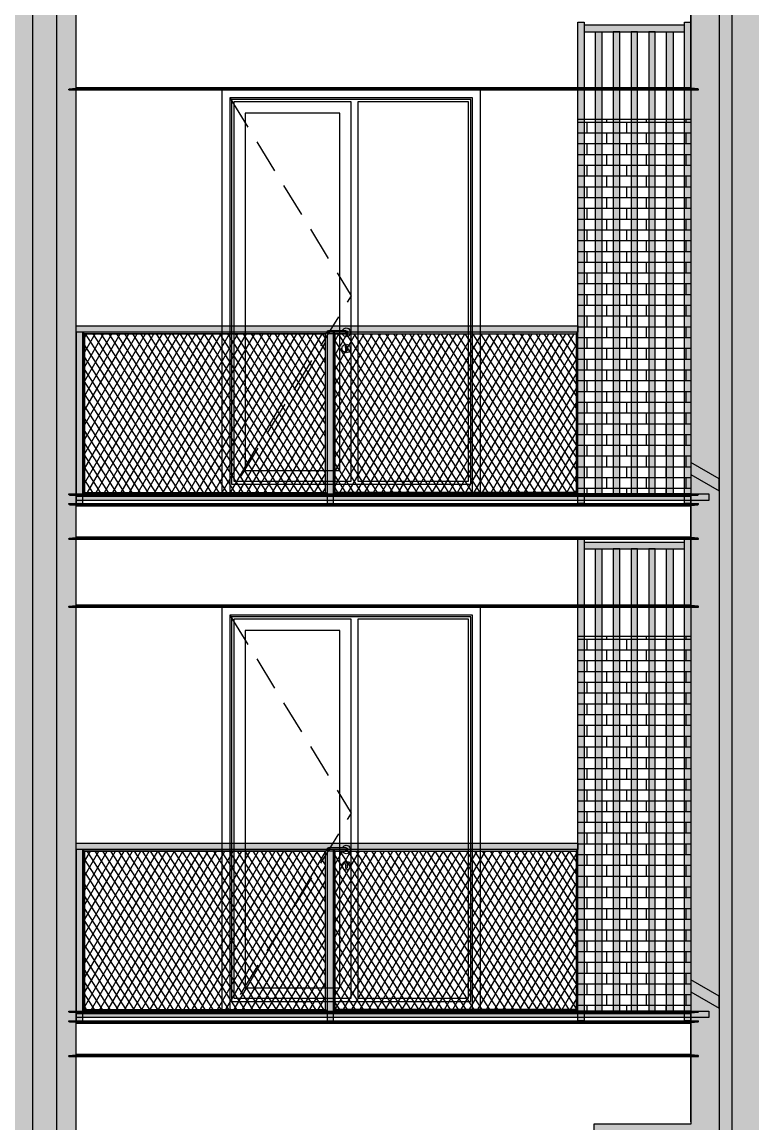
# Model space of a CAD drawing. Header units: millimetres. Extents: x 476244520 to 476657119, y 4620824743 to 4621446928.
# Drawn here: x 476553393 to 476557907, y 4621075260 to 4621082065 of the extents above; entities that cross this region are included whole.
import ezdxf

# ---------------------------------------------------------------- set-up
doc = ezdxf.new("R2010")
doc.units = ezdxf.units.MM
doc.header["$MEASUREMENT"] = 0
doc.linetypes.add('Hidden Line', pattern=[317.5, 211.666667, -105.833333])
for name, color, linetype, lineweight in [('0_Pen_No__250_Pen_No__255', 255, 'Continuous', 0), ('0_Pen_No__250_Pen_No__7', 7, 'Continuous', 0), ('2D Drafting - General_Pen_No__30_Pen_No__9_Pen_No__9_Pen_No__253', 252, 'Continuous', 0), ('2D Drafting - General_Pen_No__30_Pen_No__9_Pen_No__9_Pen_No__7', 7, 'Continuous', 0), ('2D Drafting - General_Pen_No__7_Pen_No__7', 7, 'Continuous', 0), ('New_2D Drafting - General_Pen_No__30_Pen_No__9_Pen_No__9_Pen_No__255', 255, 'Continuous', 0), ('New_2D Drafting - General_Pen_No__30_Pen_No__9_Pen_No__9_Pen_No__7', 7, 'Continuous', 0), ('New_2D Drafting - General_Pen_No__4', 7, 'Continuous', 0), ('New_2D Drafting - General_Pen_No__7', 7, 'Continuous', 0), ('New_Structural - Bearing_Pen_No__250', 7, 'Continuous', 0), ('Structural - Bearing_Pen_No__250', 7, 'Continuous', 0), ('zoma_Pen_No__142', 142, 'Continuous', 0)]:
    doc.layers.add(name, color=color, linetype=linetype, lineweight=lineweight)
doc.layers.add('zoma', color=7, linetype='Continuous')
doc.styles.add('GENERATED_STYLE_2', font='arial.ttf')
doc.dimstyles.new('GENERATED_STYLE__1', dxfattribs={"dimtxt": 200, "dimasz": 64.421331, "dimexe": 0.18, "dimexo": 3, "dimgap": 0.09, "dimtad": 1, "dimtih": 1, "dimtoh": 1, "dimlfac": 0.001, "dimzin": 0, "dimdsep": 46, "dimtxsty": 'GENERATED_STYLE_2', "dimblk": 'ARROWHEAD_2', "dimblk1": 'ARROWHEAD_2', "dimblk2": 'ARROWHEAD_2', "dimcen": 0.09, "dimclrd": 142, "dimclre": 142, "dimclrt": 142, "dimadec": 0, "dimazin": 0, "dimtfac": 1, "dimtdec": 4, "dimtmove": 0, "dimatfit": 3, "dimfxl": 1, "dimtolj": 1, "dimtzin": 0, "dimarcsym": 0})
pattern_1 = [(0, (476844527.15, 4621385791.044), (0, 66.64), []), (90, (476844527.15, 4621385791.04), (-244.8, 0), [66.64, -66.64]), (90, (476844649.55, 4621385857.68), (-244.8, 0), [66.64, -66.64])]
pattern_2 = [(60, (476844527.15, 4621385791.044), (-38.971143, 22.5), []), (122.833095, (476844527.15, 4621385791.044), (36.8060797, 18.75), [])]

# ---------------------------------------------------------------- blocks, each defined once
blk = doc.blocks.new('*D172', base_point=(476844527.1, 4621385791))
at = {"layer": 'zoma_Pen_No__142', "color": 142, "linetype": 'Continuous', "lineweight": 0, "transparency": 16777216}
for p, q in [((476539727.3, 4621067767.3), (476539678.3, 4621067682.6)), ((476539702.8, 4621067661.4), (476539702.8, 4621067788.5)), ((476581478.3, 4621067682.6), (476581527.3, 4621067767.3)), ((476581502.8, 4621067661.4), (476581502.8, 4621067788.5)), ((476539661.3, 4621067725), (476539702.8, 4621067725)), ((476539702.8, 4621067725), (476581502.8, 4621067725)), ((476581502.8, 4621067725), (476581544.2, 4621067725))]:
    blk.add_line(p, q, dxfattribs=at)
at = {"layer": 'zoma_Pen_No__142', "color": 142, "lineweight": 0, "transparency": 16777216, "insert": (476560260.9, 4621067765), "char_height": 200, "attachment_point": 7, "style": 'GENERATED_STYLE_2'}
blk.add_mtext('\\A1;{\\pql;\\fArial CYR|b0|i0|c204|p34;41.80}', dxfattribs=at)
blk = doc.blocks.new('ARROWHEAD_2')
at = {"color": 0, "linetype": 'Continuous', "lineweight": 0}
for p, q in [((0, 0), (-1, 0)), ((-0.38, -0.66), (0.38, 0.66))]:
    blk.add_line(p, q, dxfattribs=at)

msp = doc.modelspace()

# ---------------------------------------------------------------- hatches: boundary and pattern name
at = {"layer": '0_Pen_No__250_Pen_No__255', "linetype": 'Continuous', "lineweight": 0, "true_color": 0x3f3f3f}
for points in [[(476557784.01, 4621070445.479), (476557784.01, 4621082420.346), (476557704.011, 4621082420.346), (476557704.011, 4621070445.479)], [(476557704.011, 4621079238.504), (476557529.011, 4621079339.645), (476557529.011, 4621079266.141), (476557704.011, 4621079165.001)], [(476557704.011, 4621076038.504), (476557529.011, 4621076139.645), (476557529.011, 4621076066.141), (476557704.011, 4621075965.001)]]:
    msp.add_hatch(color=250, dxfattribs=at).paths.add_polyline_path(points)
at = {"layer": '2D Drafting - General_Pen_No__30_Pen_No__9_Pen_No__9_Pen_No__253', "linetype": 'Continuous', "lineweight": 0}
h = msp.add_hatch(dxfattribs=at)
h.set_pattern_fill('BRICK___RUNNING_BOND', color=252, style=0, pattern_type=2)
h.set_pattern_definition([(0, (476584677.18, 4621075479.1), (0, 66.64), []), (90, (476584677.18, 4621075479.1), (-244.8, 0), [66.64, -66.64]), (90, (476584799.58, 4621075545.74), (-244.8, 0), [66.64, -66.64])])
h.paths.add_polyline_path([(476539459.138, 4621072645.531), (476540629.005, 4621072645.531), (476540629.014, 4621075245.539), (476540629.014, 4621076667.176), (476540629.014, 4621084845.531), (476540629.014, 4621085057.885), (476540629.014, 4621085545.532), (476546429.014, 4621085545.532), (476546429.014, 4621072645.531), (476553686.976, 4621072645.531), (476553729.155, 4621072645.531), (476553729.155, 4621075945.533), (476553729.155, 4621078445.544), (476553729.155, 4621079070.057), (476553729.155, 4621085545.544), (476557529.011, 4621085545.544), (476557529.011, 4621075245.549), (476556929.206, 4621075245.549), (476556929.206, 4621070445.499), (476563929.127, 4621070445.499), (476563929.127, 4621075251.999), (476563329.323, 4621075251.999), (476563329.323, 4621085545.544), (476567129.179, 4621085545.544), (476567129.179, 4621072645.445), (476569940.806, 4621072645.445), (476569940.806, 4621072645.531), (476570829.494, 4621072645.531), (476572429.494, 4621072645.531), (476574429.014, 4621072645.531), (476574429.014, 4621085545.532), (476580229.014, 4621085545.532), (476580229.014, 4621072645.531), (476581399.049, 4621072645.531), (476581399.049, 4621085945.125), (476580317.511, 4621085945.125), (476574428.978, 4621085945.125), (476553729.155, 4621085945.125), (476546829.014, 4621085945.125), (476539459.138, 4621085945.125)])
h.paths.add_polyline_path([(476546829.014, 4621082345.544), (476546829.014, 4621084845.531), (476553329.014, 4621084845.531), (476553329.014, 4621082345.544)], flags=0)
h.paths.add_polyline_path([(476546829.014, 4621075945.533), (476546829.014, 4621078445.544), (476553329.014, 4621078445.544), (476553329.014, 4621075945.533)], flags=0)
h.paths.add_polyline_path([(476546829.014, 4621079145.544), (476546829.014, 4621081645.544), (476553329.014, 4621081645.544), (476553329.014, 4621079145.544)], flags=0)
h.paths.add_polyline_path([(476549474.939, 4621072745.581), (476549479.055, 4621072745.581), (476549479.055, 4621075245.581), (476547879.055, 4621075245.582), (476547879.055, 4621072745.581)], flags=0)
h.paths.add_polyline_path([(476559629.231, 4621083245.531), (476559629.231, 4621084845.531), (476558029.231, 4621084845.531), (476558029.231, 4621083245.531)], flags=0)
h.paths.add_polyline_path([(476559629.231, 4621073645.531), (476559629.231, 4621075245.531), (476558029.231, 4621075245.531), (476558029.231, 4621073645.531)], flags=0)
h.paths.add_polyline_path([(476558029.236, 4621076845.531), (476559629.236, 4621076845.531), (476559629.236, 4621078445.531), (476558029.236, 4621078445.531)], flags=0)
h.paths.add_polyline_path([(476559629.236, 4621080045.531), (476559629.236, 4621081645.531), (476558029.236, 4621081645.531), (476558029.236, 4621080045.531)], flags=0)
h.paths.add_polyline_path([(476559629.014, 4621071445.531), (476559629.014, 4621072045.531), (476558029.442, 4621072045.531), (476558029.442, 4621071445.531)], flags=0)
h.paths.add_polyline_path([(476561228.792, 4621078445.531), (476561228.792, 4621076845.531), (476562828.792, 4621076845.531), (476562828.792, 4621078445.531)], flags=0)
h.paths.add_polyline_path([(476561228.792, 4621080045.531), (476562828.792, 4621080045.531), (476562828.792, 4621081645.531), (476561228.792, 4621081645.531)], flags=0)
h.paths.add_polyline_path([(476561228.797, 4621084845.531), (476561228.797, 4621083245.531), (476562828.797, 4621083245.531), (476562828.797, 4621084845.531)], flags=0)
h.paths.add_polyline_path([(476562828.369, 4621071445.531), (476562828.369, 4621072045.531), (476561228.797, 4621072045.531), (476561228.797, 4621071445.531)], flags=0)
h.paths.add_polyline_path([(476561228.797, 4621073645.531), (476562828.797, 4621073645.531), (476562828.797, 4621075245.531), (476561228.797, 4621075245.531)], flags=0)
h.paths.add_polyline_path([(476568178.997, 4621081645.582), (476568178.997, 4621079145.581), (476569778.997, 4621079145.581), (476569778.997, 4621081645.581)], flags=0)
h.paths.add_polyline_path([(476569778.997, 4621075945.581), (476569778.997, 4621078445.581), (476568178.997, 4621078445.582), (476568178.997, 4621075945.581)], flags=0)
h.paths.add_polyline_path([(476568178.997, 4621082345.581), (476569778.997, 4621082345.581), (476569778.997, 4621084845.581), (476568178.997, 4621084845.582)], flags=0)
h.paths.add_polyline_path([(476571779.011, 4621084845.581), (476571779.011, 4621082345.581), (476573379.011, 4621082345.581), (476573379.011, 4621084845.582)], flags=0)
h.paths.add_polyline_path([(476571779.011, 4621081645.581), (476571779.011, 4621079145.581), (476573379.011, 4621079145.581), (476573379.011, 4621081645.582)], flags=0)
h.paths.add_polyline_path([(476571779.011, 4621075245.581), (476571779.011, 4621072745.581), (476571783.128, 4621072745.581), (476573379.011, 4621072745.581), (476573379.011, 4621075245.582)], flags=0)
h.paths.add_polyline_path([(476571779.011, 4621075945.581), (476573379.011, 4621075945.581), (476573379.011, 4621078445.582), (476571779.011, 4621078445.581)], flags=0)
at = {"layer": 'New_2D Drafting - General_Pen_No__30_Pen_No__9_Pen_No__9_Pen_No__255', "linetype": 'Continuous', "lineweight": 0}
for points in [[(476553607.829, 4621070445.492), (476553607.829, 4621085245.557), (476553457.829, 4621085245.557), (476553457.829, 4621070445.492)], [(476556829.011, 4621082065.446), (476556869.011, 4621082065.446), (476556869.011, 4621079085.507), (476556829.011, 4621079085.507)], [(476557489.011, 4621082065.446), (476557529.011, 4621082065.446), (476557529.011, 4621079085.507), (476557489.011, 4621079085.507)], [(476556869.011, 4621082045.534), (476556869.011, 4621082005.446), (476557489.011, 4621082005.446), (476557489.011, 4621082045.534)], [(476556939.011, 4621082005.446), (476556979.011, 4621082005.446), (476556979.011, 4621079145.533), (476556939.011, 4621079145.533)], [(476557089.011, 4621082005.446), (476557049.011, 4621082005.446), (476557049.011, 4621079145.533), (476557089.011, 4621079145.533)], [(476557199.011, 4621082005.446), (476557159.011, 4621082005.446), (476557159.011, 4621079145.533), (476557199.011, 4621079145.533)], [(476557309.011, 4621082005.446), (476557269.011, 4621082005.446), (476557269.011, 4621079145.533), (476557309.011, 4621079145.533)], [(476557379.011, 4621082005.446), (476557419.011, 4621082005.446), (476557419.011, 4621079145.533), (476557379.011, 4621079145.533)], [(476553729.155, 4621080145.535), (476553729.155, 4621080185.535), (476556829.014, 4621080185.535), (476556829.014, 4621080145.535)], [(476553729.155, 4621079085.541), (476553769.155, 4621079085.541), (476553769.155, 4621080145.535), (476553729.155, 4621080145.535)], [(476553769.155, 4621079145.507), (476553779.155, 4621079155.507), (476553779.155, 4621080135.535), (476553769.155, 4621080145.535)], [(476555269.155, 4621080135.535), (476555279.155, 4621080145.535), (476553769.155, 4621080145.535), (476553779.155, 4621080135.535)], [(476555279.155, 4621079145.507), (476555269.155, 4621079155.507), (476555269.155, 4621080135.535), (476555279.155, 4621080145.535)], [(476555279.155, 4621079085.507), (476555319.155, 4621079085.507), (476555319.155, 4621080145.535), (476555279.155, 4621080145.535)], [(476555319.155, 4621079145.533), (476555329.155, 4621079155.533), (476555329.155, 4621080135.561), (476555319.155, 4621080145.561)], [(476556818.928, 4621080135.535), (476556829.014, 4621080145.535), (476555319.181, 4621080145.535), (476555329.181, 4621080135.535)], [(476556829.014, 4621080145.535), (476556818.928, 4621080135.535), (476556818.928, 4621079155.507), (476556829.014, 4621079145.533)], [(476553729.155, 4621079105.533), (476553729.155, 4621079145.533), (476557638.928, 4621079145.533), (476557638.928, 4621079105.533)], [(476555269.155, 4621079155.533), (476555279.155, 4621079145.533), (476553769.155, 4621079145.533), (476553779.155, 4621079155.533)], [(476556818.928, 4621079155.507), (476556829.014, 4621079145.533), (476555319.181, 4621079145.533), (476555329.182, 4621079155.535)], [(476556829.011, 4621078865.446), (476556869.011, 4621078865.446), (476556869.011, 4621075885.507), (476556829.011, 4621075885.507)], [(476557489.011, 4621078865.446), (476557529.011, 4621078865.446), (476557529.011, 4621075885.507), (476557489.011, 4621075885.507)], [(476556869.011, 4621078845.534), (476556869.011, 4621078805.446), (476557489.011, 4621078805.446), (476557489.011, 4621078845.534)], [(476556939.011, 4621078805.446), (476556979.011, 4621078805.446), (476556979.011, 4621075945.533), (476556939.011, 4621075945.533)], [(476557089.011, 4621078805.446), (476557049.011, 4621078805.446), (476557049.011, 4621075945.533), (476557089.011, 4621075945.533)], [(476557199.011, 4621078805.446), (476557159.011, 4621078805.446), (476557159.011, 4621075945.533), (476557199.011, 4621075945.533)], [(476557309.011, 4621078805.446), (476557269.011, 4621078805.446), (476557269.011, 4621075945.533), (476557309.011, 4621075945.533)], [(476557379.011, 4621078805.446), (476557419.011, 4621078805.446), (476557419.011, 4621075945.533), (476557379.011, 4621075945.533)], [(476553729.155, 4621076945.535), (476553729.155, 4621076985.535), (476556829.014, 4621076985.535), (476556829.014, 4621076945.535)], [(476553729.155, 4621075885.541), (476553769.155, 4621075885.541), (476553769.155, 4621076945.535), (476553729.155, 4621076945.535)], [(476553769.155, 4621075945.507), (476553779.155, 4621075955.507), (476553779.155, 4621076935.535), (476553769.155, 4621076945.535)], [(476555269.155, 4621076935.535), (476555279.155, 4621076945.535), (476553769.155, 4621076945.535), (476553779.155, 4621076935.535)], [(476555279.155, 4621075945.507), (476555269.155, 4621075955.507), (476555269.155, 4621076935.535), (476555279.155, 4621076945.535)], [(476555279.155, 4621075885.507), (476555319.155, 4621075885.507), (476555319.155, 4621076945.535), (476555279.155, 4621076945.535)], [(476555319.155, 4621075945.533), (476555329.155, 4621075955.533), (476555329.155, 4621076935.561), (476555319.155, 4621076945.561)], [(476556818.928, 4621076935.535), (476556829.014, 4621076945.535), (476555319.181, 4621076945.535), (476555329.181, 4621076935.535)], [(476556829.014, 4621076945.535), (476556818.928, 4621076935.535), (476556818.928, 4621075955.507), (476556829.014, 4621075945.533)], [(476553729.155, 4621075905.533), (476553729.155, 4621075945.533), (476557638.928, 4621075945.533), (476557638.928, 4621075905.533)], [(476555269.155, 4621075955.533), (476555279.155, 4621075945.533), (476553769.155, 4621075945.533), (476553779.155, 4621075955.533)], [(476556818.928, 4621075955.507), (476556829.014, 4621075945.533), (476555319.181, 4621075945.533), (476555329.182, 4621075955.535)]]:
    msp.add_hatch(color=255, dxfattribs=at).paths.add_polyline_path(points)
h = msp.add_hatch(dxfattribs=at)
h.set_pattern_fill('BRICK___RUNNING_BOND', color=255, style=0, pattern_type=2)
h.set_pattern_definition(pattern_1)
h.paths.add_polyline_path([(476557529.011, 4621079145.533), (476556829.014, 4621079145.533), (476556829.014, 4621081465.08), (476557529.011, 4621081465.08)])
h = msp.add_hatch(dxfattribs=at)
h.set_pattern_fill('BRICK___RUNNING_BOND', color=255, style=0, pattern_type=2)
h.set_pattern_definition(pattern_1)
h.paths.add_polyline_path([(476557529.011, 4621075945.533), (476556829.014, 4621075945.533), (476556829.014, 4621078265.08), (476557529.011, 4621078265.08)])
at = {"layer": 'New_2D Drafting - General_Pen_No__7', "linetype": 'Continuous', "lineweight": 0}
h = msp.add_hatch(dxfattribs=at)
h.set_pattern_fill('BATT_INSULATION', style=0, pattern_type=2)
h.set_pattern_definition(pattern_2)
h.paths.add_polyline_path([(476553779.155, 4621079155.533), (476555269.155, 4621079155.533), (476555269.155, 4621080135.535), (476553779.155, 4621080135.535)])
h = msp.add_hatch(dxfattribs=at)
h.set_pattern_fill('BATT_INSULATION', style=0, pattern_type=2)
h.set_pattern_definition(pattern_2)
h.paths.add_polyline_path([(476555329.155, 4621080135.535), (476556818.928, 4621080135.535), (476556818.928, 4621079155.507), (476555329.155, 4621079155.507)])
h = msp.add_hatch(dxfattribs=at)
h.set_pattern_fill('BATT_INSULATION', style=0, pattern_type=2)
h.set_pattern_definition(pattern_2)
h.paths.add_polyline_path([(476553779.155, 4621075955.533), (476555269.155, 4621075955.533), (476555269.155, 4621076935.535), (476553779.155, 4621076935.535)])
h = msp.add_hatch(dxfattribs=at)
h.set_pattern_fill('BATT_INSULATION', style=0, pattern_type=2)
h.set_pattern_definition(pattern_2)
h.paths.add_polyline_path([(476555329.155, 4621076935.535), (476556818.928, 4621076935.535), (476556818.928, 4621075955.507), (476555329.155, 4621075955.507)])

# ---------------------------------------------------------------- linework, layer by layer
at = {"layer": '0_Pen_No__250_Pen_No__7', "color": 7, "linetype": 'Continuous', "lineweight": 0, "flags": 128}
for points in [[(476557784.01, 4621070445.479), (476557784.01, 4621082420.346), (476557704.011, 4621082420.346), (476557704.011, 4621070445.479)], [(476557704.011, 4621079238.504), (476557529.011, 4621079339.645), (476557529.011, 4621079266.141), (476557704.011, 4621079165.001)], [(476557704.011, 4621076038.504), (476557529.011, 4621076139.645), (476557529.011, 4621076066.141), (476557704.011, 4621075965.001)]]:
    msp.add_lwpolyline(points, close=True, dxfattribs=at)
at = {"layer": '2D Drafting - General_Pen_No__30_Pen_No__9_Pen_No__9_Pen_No__7', "color": 7, "linetype": 'Continuous', "lineweight": 0, "flags": 128}
msp.add_lwpolyline([(476574428.978, 4621085945.125), (476553729.155, 4621085945.125), (476546829.014, 4621085945.125), (476539459.138, 4621085945.125), (476539459.138, 4621072645.531), (476540629.005, 4621072645.531), (476540629.014, 4621075245.539), (476540629.014, 4621076667.176), (476540629.014, 4621084845.531), (476540629.014, 4621085057.885), (476540629.014, 4621085545.532), (476546429.014, 4621085545.532), (476546429.014, 4621072645.531), (476553686.976, 4621072645.531), (476553729.155, 4621072645.531), (476553729.155, 4621075945.533), (476553729.155, 4621078445.544), (476553729.155, 4621079070.057), (476553729.155, 4621085545.544), (476557529.011, 4621085545.544), (476557529.011, 4621075245.549), (476556929.206, 4621075245.549), (476556929.206, 4621070445.499), (476563929.127, 4621070445.499)], dxfattribs=at)
at = {"layer": '2D Drafting - General_Pen_No__7_Pen_No__7', "color": 7, "linetype": 'Continuous', "lineweight": 0, "flags": 128}
for points in [[(476554632.827, 4621079145.552), (476556228.71, 4621079145.558), (476556228.701, 4621081645.558), (476554628.701, 4621081645.552)], [(476554628.701, 4621081645.552), (476554628.71, 4621079145.552), (476554632.827, 4621079145.552)], [(476554632.827, 4621075945.552), (476556228.71, 4621075945.558), (476556228.701, 4621078445.558), (476554628.701, 4621078445.552)], [(476554628.701, 4621078445.552), (476554628.71, 4621075945.552), (476554632.827, 4621075945.552)]]:
    msp.add_lwpolyline(points, dxfattribs=at)
for points in [[(476556178.702, 4621081595.557), (476554678.702, 4621081595.552), (476554678.71, 4621079145.553), (476556178.71, 4621079145.559)], [(476556168.702, 4621081585.557), (476554688.702, 4621081585.552), (476554688.71, 4621079205.554), (476556168.71, 4621079205.559)], [(476555428.706, 4621081570.554), (476554703.702, 4621081570.552), (476554703.71, 4621079225.554), (476555428.71, 4621079225.557)], [(476556153.702, 4621081570.557), (476555468.702, 4621081570.554), (476555468.71, 4621079225.557), (476556153.71, 4621079225.559)], [(476555358.702, 4621081500.554), (476554773.702, 4621081500.552), (476554773.71, 4621079290.554), (476555358.71, 4621079290.556)], [(476556178.702, 4621078395.557), (476554678.702, 4621078395.552), (476554678.71, 4621075945.553), (476556178.71, 4621075945.559)], [(476556168.702, 4621078385.557), (476554688.702, 4621078385.552), (476554688.71, 4621076005.554), (476556168.71, 4621076005.559)], [(476555428.706, 4621078370.554), (476554703.702, 4621078370.552), (476554703.71, 4621076025.554), (476555428.71, 4621076025.557)], [(476556153.702, 4621078370.557), (476555468.702, 4621078370.554), (476555468.71, 4621076025.557), (476556153.71, 4621076025.559)], [(476555358.702, 4621078300.554), (476554773.702, 4621078300.552), (476554773.71, 4621076090.554), (476555358.71, 4621076090.556)]]:
    msp.add_lwpolyline(points, close=True, dxfattribs=at)
at = {"layer": '2D Drafting - General_Pen_No__7_Pen_No__7', "color": 7, "linetype": 'Hidden Line', "lineweight": 0, "flags": 128}
for points in [[(476554678.702, 4621081595.552), (476555428.706, 4621080371.431), (476554679.487, 4621079146.837)], [(476554678.702, 4621078395.552), (476555428.706, 4621077171.431), (476554679.487, 4621075946.837)]]:
    msp.add_lwpolyline(points, dxfattribs=at)
at = {"layer": 'New_2D Drafting - General_Pen_No__30_Pen_No__9_Pen_No__9_Pen_No__7', "color": 7, "linetype": 'Continuous', "lineweight": 0, "flags": 128}
for points in [[(476553607.829, 4621070445.492), (476553607.829, 4621085245.557), (476553457.829, 4621085245.557), (476553457.829, 4621070445.492)], [(476556829.011, 4621082065.446), (476556869.011, 4621082065.446), (476556869.011, 4621079085.507), (476556829.011, 4621079085.507)], [(476557489.011, 4621082065.446), (476557529.011, 4621082065.446), (476557529.011, 4621079085.507), (476557489.011, 4621079085.507)], [(476556869.011, 4621082045.534), (476556869.011, 4621082005.446), (476557489.011, 4621082005.446), (476557489.011, 4621082045.534)], [(476556939.011, 4621082005.446), (476556979.011, 4621082005.446), (476556979.011, 4621079145.533), (476556939.011, 4621079145.533)], [(476557089.011, 4621082005.446), (476557049.011, 4621082005.446), (476557049.011, 4621079145.533), (476557089.011, 4621079145.533)], [(476557199.011, 4621082005.446), (476557159.011, 4621082005.446), (476557159.011, 4621079145.533), (476557199.011, 4621079145.533)], [(476557309.011, 4621082005.446), (476557269.011, 4621082005.446), (476557269.011, 4621079145.533), (476557309.011, 4621079145.533)], [(476557379.011, 4621082005.446), (476557419.011, 4621082005.446), (476557419.011, 4621079145.533), (476557379.011, 4621079145.533)], [(476557529.011, 4621079145.533), (476556829.014, 4621079145.533), (476556829.014, 4621081465.08), (476557529.011, 4621081465.08)], [(476553729.155, 4621080145.535), (476553729.155, 4621080185.535), (476556829.014, 4621080185.535), (476556829.014, 4621080145.535)], [(476553729.155, 4621079085.541), (476553769.155, 4621079085.541), (476553769.155, 4621080145.535), (476553729.155, 4621080145.535)], [(476553769.155, 4621079145.507), (476553779.155, 4621079155.507), (476553779.155, 4621080135.535), (476553769.155, 4621080145.535)], [(476555269.155, 4621080135.535), (476555279.155, 4621080145.535), (476553769.155, 4621080145.535), (476553779.155, 4621080135.535)], [(476555279.155, 4621079145.507), (476555269.155, 4621079155.507), (476555269.155, 4621080135.535), (476555279.155, 4621080145.535)], [(476555279.155, 4621079085.507), (476555319.155, 4621079085.507), (476555319.155, 4621080145.535), (476555279.155, 4621080145.535)], [(476555319.155, 4621079145.533), (476555329.155, 4621079155.533), (476555329.155, 4621080135.561), (476555319.155, 4621080145.561)], [(476556818.928, 4621080135.535), (476556829.014, 4621080145.535), (476555319.181, 4621080145.535), (476555329.181, 4621080135.535)], [(476556829.014, 4621080145.535), (476556818.928, 4621080135.535), (476556818.928, 4621079155.507), (476556829.014, 4621079145.533)], [(476553729.155, 4621079105.533), (476553729.155, 4621079145.533), (476557638.928, 4621079145.533), (476557638.928, 4621079105.533)], [(476555269.155, 4621079155.533), (476555279.155, 4621079145.533), (476553769.155, 4621079145.533), (476553779.155, 4621079155.533)], [(476556818.928, 4621079155.507), (476556829.014, 4621079145.533), (476555319.181, 4621079145.533), (476555329.182, 4621079155.535)], [(476556829.011, 4621078865.446), (476556869.011, 4621078865.446), (476556869.011, 4621075885.507), (476556829.011, 4621075885.507)], [(476557489.011, 4621078865.446), (476557529.011, 4621078865.446), (476557529.011, 4621075885.507), (476557489.011, 4621075885.507)], [(476556869.011, 4621078845.534), (476556869.011, 4621078805.446), (476557489.011, 4621078805.446), (476557489.011, 4621078845.534)], [(476556939.011, 4621078805.446), (476556979.011, 4621078805.446), (476556979.011, 4621075945.533), (476556939.011, 4621075945.533)], [(476557089.011, 4621078805.446), (476557049.011, 4621078805.446), (476557049.011, 4621075945.533), (476557089.011, 4621075945.533)], [(476557199.011, 4621078805.446), (476557159.011, 4621078805.446), (476557159.011, 4621075945.533), (476557199.011, 4621075945.533)], [(476557309.011, 4621078805.446), (476557269.011, 4621078805.446), (476557269.011, 4621075945.533), (476557309.011, 4621075945.533)], [(476557379.011, 4621078805.446), (476557419.011, 4621078805.446), (476557419.011, 4621075945.533), (476557379.011, 4621075945.533)], [(476557529.011, 4621075945.533), (476556829.014, 4621075945.533), (476556829.014, 4621078265.08), (476557529.011, 4621078265.08)], [(476553729.155, 4621076945.535), (476553729.155, 4621076985.535), (476556829.014, 4621076985.535), (476556829.014, 4621076945.535)], [(476553729.155, 4621075885.541), (476553769.155, 4621075885.541), (476553769.155, 4621076945.535), (476553729.155, 4621076945.535)], [(476553769.155, 4621075945.507), (476553779.155, 4621075955.507), (476553779.155, 4621076935.535), (476553769.155, 4621076945.535)], [(476555269.155, 4621076935.535), (476555279.155, 4621076945.535), (476553769.155, 4621076945.535), (476553779.155, 4621076935.535)], [(476555279.155, 4621075945.507), (476555269.155, 4621075955.507), (476555269.155, 4621076935.535), (476555279.155, 4621076945.535)], [(476555279.155, 4621075885.507), (476555319.155, 4621075885.507), (476555319.155, 4621076945.535), (476555279.155, 4621076945.535)], [(476555319.155, 4621075945.533), (476555329.155, 4621075955.533), (476555329.155, 4621076935.561), (476555319.155, 4621076945.561)], [(476556818.928, 4621076935.535), (476556829.014, 4621076945.535), (476555319.181, 4621076945.535), (476555329.181, 4621076935.535)], [(476556829.014, 4621076945.535), (476556818.928, 4621076935.535), (476556818.928, 4621075955.507), (476556829.014, 4621075945.533)], [(476553729.155, 4621075905.533), (476553729.155, 4621075945.533), (476557638.928, 4621075945.533), (476557638.928, 4621075905.533)], [(476555269.155, 4621075955.533), (476555279.155, 4621075945.533), (476553769.155, 4621075945.533), (476553779.155, 4621075955.533)], [(476556818.928, 4621075955.507), (476556829.014, 4621075945.533), (476555319.181, 4621075945.533), (476555329.182, 4621075955.535)]]:
    msp.add_lwpolyline(points, close=True, dxfattribs=at)
at = {"layer": 'New_2D Drafting - General_Pen_No__4', "color": 7, "linetype": 'Continuous', "lineweight": 0, "flags": 128}
for points in [[(476553779.155, 4621079155.533), (476555269.155, 4621079155.533), (476555269.155, 4621080135.535), (476553779.155, 4621080135.535)], [(476555329.155, 4621080135.535), (476556818.928, 4621080135.535), (476556818.928, 4621079155.507), (476555329.155, 4621079155.507)], [(476553779.155, 4621075955.533), (476555269.155, 4621075955.533), (476555269.155, 4621076935.535), (476553779.155, 4621076935.535)], [(476555329.155, 4621076935.535), (476556818.928, 4621076935.535), (476556818.928, 4621075955.507), (476555329.155, 4621075955.507)]]:
    msp.add_lwpolyline(points, close=True, dxfattribs=at)
at = {"layer": 'New_Structural - Bearing_Pen_No__250', "color": 7, "linetype": 'Continuous', "lineweight": 0}
for p, q in [((476555280.745, 4621080152.626), (476555277.816, 4621080145.555)), ((476555282.297, 4621080152.626), (476555279.538, 4621080145.555)), ((476555287.816, 4621080155.555), (476555280.745, 4621080152.626)), ((476555287.112, 4621080152.626), (476555285, 4621080145.555)), ((476555288.958, 4621080155.555), (476555287.816, 4621080155.555)), ((476555292.21, 4621080155.555), (476555288.958, 4621080155.555)), ((476555297.076, 4621080155.555), (476555292.21, 4621080155.555)), ((476555294.317, 4621080152.626), (476555293.174, 4621080145.555)), ((476555302.816, 4621080155.555), (476555297.076, 4621080155.555)), ((476555382.816, 4621080155.555), (476555302.816, 4621080155.555)), ((476555373.496, 4621080155.555), (476555374.434, 4621080159.055)), ((476555374.434, 4621080159.055), (476555384.316, 4621080168.938)), ((476555388.557, 4621080155.555), (476555382.816, 4621080155.555)), ((476555384.316, 4621080168.938), (476555397.816, 4621080172.555)), ((476555393.423, 4621080155.555), (476555388.557, 4621080155.555)), ((476555391.316, 4621080152.626), (476555392.458, 4621080145.555)), ((476555396.674, 4621080155.555), (476555393.423, 4621080155.555)), ((476555397.816, 4621080155.555), (476555396.674, 4621080155.555)), ((476555397.816, 4621080172.555), (476555411.316, 4621080168.938)), ((476555397.816, 4621080155.555), (476555404.887, 4621080152.626)), ((476555398.521, 4621080152.626), (476555400.633, 4621080145.555)), ((476555403.335, 4621080152.626), (476555406.094, 4621080145.555)), ((476555404.887, 4621080152.626), (476555407.816, 4621080145.555)), ((476555411.316, 4621080168.938), (476555421.199, 4621080159.055)), ((476555421.199, 4621080159.055), (476555424.816, 4621080145.555)), ((476555277.816, 4621080145.555), (476555280.745, 4621080138.484)), ((476555279.538, 4621080145.555), (476555282.297, 4621080138.484)), ((476555280.745, 4621080138.484), (476555287.816, 4621080135.555)), ((476555285, 4621080145.555), (476555287.112, 4621080138.484)), ((476555288.958, 4621080135.555), (476555287.816, 4621080135.555)), ((476555292.21, 4621080135.555), (476555288.958, 4621080135.555)), ((476555297.076, 4621080135.555), (476555292.21, 4621080135.555)), ((476555293.174, 4621080145.555), (476555294.317, 4621080138.484)), ((476555302.816, 4621080135.555), (476555297.076, 4621080135.555)), ((476555382.816, 4621080135.555), (476555302.816, 4621080135.555)), ((476555374.434, 4621080132.055), (476555373.496, 4621080135.555)), ((476555384.316, 4621080122.172), (476555374.434, 4621080132.055)), ((476555388.557, 4621080135.555), (476555382.816, 4621080135.555)), ((476555397.816, 4621080118.555), (476555384.316, 4621080122.172)), ((476555393.423, 4621080135.555), (476555388.557, 4621080135.555)), ((476555392.458, 4621080145.555), (476555391.316, 4621080138.484)), ((476555396.675, 4621080135.555), (476555393.423, 4621080135.555)), ((476555397.816, 4621080135.555), (476555396.675, 4621080135.555)), ((476555404.887, 4621080138.484), (476555397.816, 4621080135.555)), ((476555411.316, 4621080122.172), (476555397.816, 4621080118.555)), ((476555400.633, 4621080145.555), (476555398.521, 4621080138.484)), ((476555406.094, 4621080145.555), (476555403.335, 4621080138.484)), ((476555407.816, 4621080145.555), (476555404.887, 4621080138.484)), ((476555421.199, 4621080132.055), (476555411.316, 4621080122.172)), ((476555424.816, 4621080145.555), (476555421.199, 4621080132.055)), ((476555370.817, 4621080045.555), (476555374.434, 4621080059.055)), ((476555374.434, 4621080032.055), (476555370.817, 4621080045.555)), ((476555374.434, 4621080059.055), (476555384.317, 4621080068.938)), ((476555384.317, 4621080022.172), (476555374.434, 4621080032.055)), ((476555384.317, 4621080068.938), (476555397.817, 4621080072.555)), ((476555397.817, 4621080018.555), (476555384.317, 4621080022.172)), ((476555391.096, 4621080057.195), (476555390.349, 4621080055.247)), ((476555390.349, 4621080055.247), (476555392.817, 4621080049.955)), ((476555391.096, 4621080057.195), (476555392.441, 4621080060.699)), ((476555397.817, 4621080062.98), (476555392.441, 4621080060.699)), ((476555392.817, 4621080049.955), (476555392.817, 4621080048.442)), ((476555392.817, 4621080048.442), (476555392.817, 4621080045.555)), ((476555392.817, 4621080045.555), (476555392.817, 4621080042.668)), ((476555392.817, 4621080042.668), (476555392.817, 4621080036.895)), ((476555392.817, 4621080036.895), (476555392.817, 4621080033.055)), ((476555392.817, 4621080033.055), (476555394.281, 4621080029.519)), ((476555394.281, 4621080029.519), (476555397.817, 4621080028.055)), ((476555397.817, 4621080072.555), (476555411.317, 4621080068.938)), ((476555403.192, 4621080060.699), (476555397.817, 4621080062.98)), ((476555397.817, 4621080028.055), (476555401.352, 4621080029.52)), ((476555411.317, 4621080022.172), (476555397.817, 4621080018.555)), ((476555401.352, 4621080029.52), (476555402.817, 4621080033.055)), ((476555402.817, 4621080049.955), (476555405.284, 4621080055.247)), ((476555402.817, 4621080048.442), (476555402.817, 4621080049.955)), ((476555402.817, 4621080048.442), (476555402.817, 4621080045.555)), ((476555402.817, 4621080045.555), (476555402.817, 4621080042.668)), ((476555402.817, 4621080042.668), (476555402.817, 4621080036.895)), ((476555402.817, 4621080036.895), (476555402.817, 4621080033.055)), ((476555404.537, 4621080057.195), (476555403.192, 4621080060.699)), ((476555404.537, 4621080057.195), (476555405.284, 4621080055.247)), ((476555411.317, 4621080068.938), (476555421.199, 4621080059.055)), ((476555421.199, 4621080032.055), (476555411.317, 4621080022.172)), ((476555421.199, 4621080059.055), (476555424.817, 4621080045.555)), ((476555424.817, 4621080045.555), (476555421.199, 4621080032.055)), ((476555280.745, 4621076952.626), (476555277.816, 4621076945.555)), ((476555282.297, 4621076952.626), (476555279.538, 4621076945.555)), ((476555287.816, 4621076955.555), (476555280.745, 4621076952.626)), ((476555287.112, 4621076952.626), (476555285, 4621076945.555)), ((476555288.958, 4621076955.555), (476555287.816, 4621076955.555)), ((476555292.21, 4621076955.555), (476555288.958, 4621076955.555)), ((476555297.076, 4621076955.555), (476555292.21, 4621076955.555)), ((476555294.317, 4621076952.626), (476555293.174, 4621076945.555)), ((476555302.816, 4621076955.555), (476555297.076, 4621076955.555)), ((476555382.816, 4621076955.555), (476555302.816, 4621076955.555)), ((476555373.496, 4621076955.555), (476555374.434, 4621076959.055)), ((476555374.434, 4621076959.055), (476555384.316, 4621076968.938)), ((476555388.557, 4621076955.555), (476555382.816, 4621076955.555)), ((476555384.316, 4621076968.938), (476555397.816, 4621076972.555)), ((476555393.423, 4621076955.555), (476555388.557, 4621076955.555)), ((476555391.316, 4621076952.626), (476555392.458, 4621076945.555)), ((476555396.674, 4621076955.555), (476555393.423, 4621076955.555)), ((476555397.816, 4621076955.555), (476555396.674, 4621076955.555)), ((476555397.816, 4621076972.555), (476555411.316, 4621076968.938)), ((476555397.816, 4621076955.555), (476555404.887, 4621076952.626)), ((476555398.521, 4621076952.626), (476555400.633, 4621076945.555)), ((476555403.335, 4621076952.626), (476555406.094, 4621076945.555)), ((476555404.887, 4621076952.626), (476555407.816, 4621076945.555)), ((476555411.316, 4621076968.938), (476555421.199, 4621076959.055)), ((476555421.199, 4621076959.055), (476555424.816, 4621076945.555)), ((476555277.816, 4621076945.555), (476555280.745, 4621076938.484)), ((476555279.538, 4621076945.555), (476555282.297, 4621076938.484)), ((476555280.745, 4621076938.484), (476555287.816, 4621076935.555)), ((476555285, 4621076945.555), (476555287.112, 4621076938.484)), ((476555288.958, 4621076935.555), (476555287.816, 4621076935.555)), ((476555292.21, 4621076935.555), (476555288.958, 4621076935.555)), ((476555297.076, 4621076935.555), (476555292.21, 4621076935.555)), ((476555293.174, 4621076945.555), (476555294.317, 4621076938.484)), ((476555302.816, 4621076935.555), (476555297.076, 4621076935.555)), ((476555382.816, 4621076935.555), (476555302.816, 4621076935.555)), ((476555374.434, 4621076932.055), (476555373.496, 4621076935.555)), ((476555384.316, 4621076922.172), (476555374.434, 4621076932.055)), ((476555388.557, 4621076935.555), (476555382.816, 4621076935.555)), ((476555397.816, 4621076918.555), (476555384.316, 4621076922.172)), ((476555393.423, 4621076935.555), (476555388.557, 4621076935.555)), ((476555392.458, 4621076945.555), (476555391.316, 4621076938.484)), ((476555396.675, 4621076935.555), (476555393.423, 4621076935.555)), ((476555397.816, 4621076935.555), (476555396.675, 4621076935.555)), ((476555404.887, 4621076938.484), (476555397.816, 4621076935.555)), ((476555411.316, 4621076922.172), (476555397.816, 4621076918.555)), ((476555400.633, 4621076945.555), (476555398.521, 4621076938.484)), ((476555406.094, 4621076945.555), (476555403.335, 4621076938.484)), ((476555407.816, 4621076945.555), (476555404.887, 4621076938.484)), ((476555421.199, 4621076932.055), (476555411.316, 4621076922.172)), ((476555424.816, 4621076945.555), (476555421.199, 4621076932.055)), ((476555370.817, 4621076845.555), (476555374.434, 4621076859.055)), ((476555374.434, 4621076832.055), (476555370.817, 4621076845.555)), ((476555374.434, 4621076859.055), (476555384.317, 4621076868.938)), ((476555384.317, 4621076822.172), (476555374.434, 4621076832.055)), ((476555384.317, 4621076868.938), (476555397.817, 4621076872.555)), ((476555397.817, 4621076818.555), (476555384.317, 4621076822.172)), ((476555391.096, 4621076857.195), (476555390.349, 4621076855.247)), ((476555390.349, 4621076855.247), (476555392.817, 4621076849.955)), ((476555391.096, 4621076857.195), (476555392.441, 4621076860.699)), ((476555397.817, 4621076862.98), (476555392.441, 4621076860.699)), ((476555392.817, 4621076849.955), (476555392.817, 4621076848.442)), ((476555392.817, 4621076848.442), (476555392.817, 4621076845.555)), ((476555392.817, 4621076845.555), (476555392.817, 4621076842.668)), ((476555392.817, 4621076842.668), (476555392.817, 4621076836.895)), ((476555392.817, 4621076836.895), (476555392.817, 4621076833.055)), ((476555392.817, 4621076833.055), (476555394.281, 4621076829.519)), ((476555394.281, 4621076829.519), (476555397.817, 4621076828.055)), ((476555397.817, 4621076872.555), (476555411.317, 4621076868.938)), ((476555403.192, 4621076860.699), (476555397.817, 4621076862.98)), ((476555397.817, 4621076828.055), (476555401.352, 4621076829.52)), ((476555411.317, 4621076822.172), (476555397.817, 4621076818.555)), ((476555401.352, 4621076829.52), (476555402.817, 4621076833.055)), ((476555402.817, 4621076849.955), (476555405.284, 4621076855.247)), ((476555402.817, 4621076848.442), (476555402.817, 4621076849.955)), ((476555402.817, 4621076848.442), (476555402.817, 4621076845.555)), ((476555402.817, 4621076845.555), (476555402.817, 4621076842.668)), ((476555402.817, 4621076842.668), (476555402.817, 4621076836.895)), ((476555402.817, 4621076836.895), (476555402.817, 4621076833.055)), ((476555404.537, 4621076857.195), (476555403.192, 4621076860.699)), ((476555404.537, 4621076857.195), (476555405.284, 4621076855.247)), ((476555411.317, 4621076868.938), (476555421.199, 4621076859.055)), ((476555421.199, 4621076832.055), (476555411.317, 4621076822.172)), ((476555421.199, 4621076859.055), (476555424.817, 4621076845.555)), ((476555424.817, 4621076845.555), (476555421.199, 4621076832.055))]:
    msp.add_line(p, q, dxfattribs=at)
at = {"layer": 'Structural - Bearing_Pen_No__250', "color": 7, "linetype": 'Continuous', "lineweight": 0}
for p, q in [((476553729.155, 4621081659.963), (476553729.155, 4621082331.149)), ((476557529.011, 4621081659.963), (476557529.011, 4621082331.149)), ((476553682.829, 4621081648.044), (476553683.228, 4621081649.575)), ((476553682.829, 4621081645.549), (476553682.829, 4621081648.044)), ((476553682.829, 4621081648.044), (476557575.337, 4621081648.044)), ((476553683.228, 4621081649.575), (476553684.366, 4621081650.873)), ((476553684.366, 4621081650.873), (476553686.069, 4621081651.74)), ((476553686.069, 4621081651.74), (476553687.291, 4621081651.999)), ((476553687.291, 4621081651.999), (476553724.692, 4621081655.989)), ((476553687.291, 4621081651.999), (476557570.874, 4621081651.999)), ((476553724.692, 4621081655.989), (476553725.914, 4621081656.249)), ((476553724.692, 4621081655.989), (476557533.473, 4621081655.989)), ((476553725.914, 4621081656.249), (476553727.617, 4621081657.116)), ((476553727.617, 4621081657.116), (476553728.755, 4621081658.414)), ((476553728.755, 4621081658.414), (476553729.155, 4621081659.944)), ((476553729.155, 4621081659.944), (476557529.011, 4621081659.944)), ((476557529.41, 4621081658.414), (476557529.011, 4621081659.944)), ((476557530.548, 4621081657.116), (476557529.41, 4621081658.414)), ((476557532.251, 4621081656.249), (476557530.548, 4621081657.116)), ((476557533.473, 4621081655.989), (476557532.251, 4621081656.249)), ((476557570.874, 4621081651.999), (476557533.473, 4621081655.989)), ((476557572.096, 4621081651.74), (476557570.874, 4621081651.999)), ((476557573.799, 4621081650.873), (476557572.096, 4621081651.74)), ((476557574.937, 4621081649.575), (476557573.799, 4621081650.873)), ((476557575.337, 4621081648.044), (476557574.937, 4621081649.575)), ((476557575.337, 4621081645.549), (476557575.337, 4621081648.044)), ((476553682.829, 4621081645.549), (476557575.337, 4621081645.549)), ((476553682.829, 4621079143.049), (476553682.829, 4621079145.544)), ((476553682.829, 4621079145.544), (476557575.337, 4621079145.544)), ((476553683.228, 4621079141.518), (476553682.829, 4621079143.049)), ((476553682.829, 4621079143.049), (476557575.337, 4621079143.049)), ((476553684.366, 4621079140.22), (476553683.228, 4621079141.518)), ((476553686.069, 4621079139.353), (476553684.366, 4621079140.22)), ((476553687.291, 4621079139.094), (476553686.069, 4621079139.353)), ((476553724.692, 4621079135.104), (476553687.291, 4621079139.094)), ((476553687.291, 4621079139.094), (476557570.874, 4621079139.094)), ((476553725.914, 4621079134.844), (476553724.692, 4621079135.104)), ((476553724.692, 4621079135.104), (476557533.473, 4621079135.104)), ((476553727.617, 4621079133.977), (476553725.914, 4621079134.844)), ((476553728.755, 4621079132.68), (476553727.617, 4621079133.977)), ((476553729.155, 4621079131.149), (476553728.755, 4621079132.68)), ((476553729.155, 4621078459.963), (476553729.155, 4621079131.149)), ((476553729.155, 4621079131.149), (476557529.011, 4621079131.149)), ((476557529.011, 4621079131.149), (476557529.41, 4621079132.68)), ((476557529.011, 4621078459.963), (476557529.011, 4621079131.149)), ((476557529.41, 4621079132.68), (476557530.548, 4621079133.977)), ((476557530.548, 4621079133.977), (476557532.251, 4621079134.844)), ((476557532.251, 4621079134.844), (476557533.473, 4621079135.104)), ((476557533.473, 4621079135.104), (476557570.874, 4621079139.094)), ((476557570.874, 4621079139.094), (476557572.096, 4621079139.353)), ((476557572.096, 4621079139.353), (476557573.799, 4621079140.22)), ((476557573.799, 4621079140.22), (476557574.937, 4621079141.518)), ((476557574.937, 4621079141.518), (476557575.337, 4621079143.049)), ((476557575.337, 4621079143.049), (476557575.337, 4621079145.544)), ((476553682.829, 4621079083.037), (476553682.829, 4621079085.532)), ((476553682.829, 4621079085.532), (476557575.337, 4621079085.532)), ((476553683.228, 4621079081.506), (476553682.829, 4621079083.037)), ((476553682.829, 4621079083.037), (476557575.337, 4621079083.037)), ((476553684.366, 4621079080.208), (476553683.228, 4621079081.506)), ((476553686.069, 4621079079.341), (476553684.366, 4621079080.208)), ((476553687.291, 4621079079.082), (476553686.069, 4621079079.341)), ((476553724.692, 4621079075.092), (476553687.291, 4621079079.082)), ((476553687.291, 4621079079.082), (476557570.874, 4621079079.082)), ((476553725.914, 4621079074.832), (476553724.692, 4621079075.092)), ((476553724.692, 4621079075.092), (476557533.473, 4621079075.092)), ((476553727.617, 4621079073.965), (476553725.914, 4621079074.832)), ((476553728.755, 4621079072.667), (476553727.617, 4621079073.965)), ((476553729.155, 4621079071.137), (476553728.755, 4621079072.667)), ((476553729.155, 4621078879.945), (476553729.155, 4621079071.137)), ((476553729.155, 4621079071.137), (476557529.011, 4621079071.137)), ((476557529.011, 4621079071.137), (476557529.41, 4621079072.667)), ((476557529.011, 4621078879.945), (476557529.011, 4621079071.137)), ((476557529.41, 4621079072.667), (476557530.548, 4621079073.965)), ((476557530.548, 4621079073.965), (476557532.251, 4621079074.832)), ((476557532.251, 4621079074.832), (476557533.473, 4621079075.092)), ((476557533.473, 4621079075.092), (476557570.874, 4621079079.082)), ((476557570.874, 4621079079.082), (476557572.096, 4621079079.341)), ((476557572.096, 4621079079.341), (476557573.799, 4621079080.208)), ((476557573.799, 4621079080.208), (476557574.937, 4621079081.506)), ((476557574.937, 4621079081.506), (476557575.337, 4621079083.037)), ((476557575.337, 4621079083.037), (476557575.337, 4621079085.532)), ((476553682.829, 4621078868.027), (476553683.228, 4621078869.557)), ((476553682.829, 4621078865.532), (476553682.829, 4621078868.027)), ((476553682.829, 4621078868.027), (476557575.337, 4621078868.027)), ((476553682.829, 4621078865.532), (476557575.337, 4621078865.532)), ((476553683.228, 4621078869.557), (476553684.366, 4621078870.855)), ((476553684.366, 4621078870.855), (476553686.069, 4621078871.722)), ((476553686.069, 4621078871.722), (476553687.291, 4621078871.982)), ((476553687.291, 4621078871.982), (476553724.692, 4621078875.972)), ((476553687.291, 4621078871.982), (476557570.874, 4621078871.982)), ((476553724.692, 4621078875.972), (476553725.914, 4621078876.231)), ((476553724.692, 4621078875.972), (476557533.473, 4621078875.972)), ((476553725.914, 4621078876.231), (476553727.617, 4621078877.098)), ((476553727.617, 4621078877.098), (476553728.755, 4621078878.396)), ((476553728.755, 4621078878.396), (476553729.155, 4621078879.927)), ((476553729.155, 4621078879.927), (476557529.011, 4621078879.927)), ((476557529.41, 4621078878.396), (476557529.011, 4621078879.927)), ((476557530.548, 4621078877.098), (476557529.41, 4621078878.396)), ((476557532.251, 4621078876.231), (476557530.548, 4621078877.098)), ((476557533.473, 4621078875.972), (476557532.251, 4621078876.231)), ((476557570.874, 4621078871.982), (476557533.473, 4621078875.972)), ((476557572.096, 4621078871.722), (476557570.874, 4621078871.982)), ((476557573.799, 4621078870.855), (476557572.096, 4621078871.722)), ((476557574.937, 4621078869.557), (476557573.799, 4621078870.855)), ((476557575.337, 4621078868.027), (476557574.937, 4621078869.557)), ((476557575.337, 4621078865.532), (476557575.337, 4621078868.027)), ((476553682.829, 4621078448.044), (476553683.228, 4621078449.575)), ((476553682.829, 4621078445.549), (476553682.829, 4621078448.044)), ((476553682.829, 4621078448.044), (476557575.337, 4621078448.044)), ((476553683.228, 4621078449.575), (476553684.366, 4621078450.873)), ((476553684.366, 4621078450.873), (476553686.069, 4621078451.74)), ((476553686.069, 4621078451.74), (476553687.291, 4621078451.999)), ((476553687.291, 4621078451.999), (476553724.692, 4621078455.989)), ((476553687.291, 4621078451.999), (476557570.874, 4621078451.999)), ((476553724.692, 4621078455.989), (476553725.914, 4621078456.249)), ((476553724.692, 4621078455.989), (476557533.473, 4621078455.989)), ((476553725.914, 4621078456.249), (476553727.617, 4621078457.116)), ((476553727.617, 4621078457.116), (476553728.755, 4621078458.414)), ((476553728.755, 4621078458.414), (476553729.155, 4621078459.944)), ((476553729.155, 4621078459.944), (476557529.011, 4621078459.944)), ((476557529.41, 4621078458.414), (476557529.011, 4621078459.944)), ((476557530.548, 4621078457.116), (476557529.41, 4621078458.414)), ((476557532.251, 4621078456.249), (476557530.548, 4621078457.116)), ((476557533.473, 4621078455.989), (476557532.251, 4621078456.249)), ((476557570.874, 4621078451.999), (476557533.473, 4621078455.989)), ((476557572.096, 4621078451.74), (476557570.874, 4621078451.999)), ((476557573.799, 4621078450.873), (476557572.096, 4621078451.74)), ((476557574.937, 4621078449.575), (476557573.799, 4621078450.873)), ((476557575.337, 4621078448.044), (476557574.937, 4621078449.575)), ((476557575.337, 4621078445.549), (476557575.337, 4621078448.044)), ((476553682.829, 4621078445.549), (476557575.337, 4621078445.549)), ((476553682.829, 4621075943.049), (476553682.829, 4621075945.544)), ((476553682.829, 4621075945.544), (476557575.337, 4621075945.544)), ((476553683.228, 4621075941.518), (476553682.829, 4621075943.049)), ((476553682.829, 4621075943.049), (476557575.337, 4621075943.049)), ((476553684.366, 4621075940.22), (476553683.228, 4621075941.518)), ((476553686.069, 4621075939.353), (476553684.366, 4621075940.22)), ((476553687.291, 4621075939.094), (476553686.069, 4621075939.353)), ((476553724.692, 4621075935.104), (476553687.291, 4621075939.094)), ((476553687.291, 4621075939.094), (476557570.874, 4621075939.094)), ((476553725.914, 4621075934.844), (476553724.692, 4621075935.104)), ((476553724.692, 4621075935.104), (476557533.473, 4621075935.104)), ((476553727.617, 4621075933.977), (476553725.914, 4621075934.844)), ((476553728.755, 4621075932.68), (476553727.617, 4621075933.977)), ((476553729.155, 4621075931.149), (476553728.755, 4621075932.68)), ((476553729.155, 4621075259.963), (476553729.155, 4621075931.149)), ((476553729.155, 4621075931.149), (476557529.011, 4621075931.149)), ((476557529.011, 4621075931.149), (476557529.41, 4621075932.68)), ((476557529.011, 4621075259.963), (476557529.011, 4621075931.149)), ((476557529.41, 4621075932.68), (476557530.548, 4621075933.977)), ((476557530.548, 4621075933.977), (476557532.251, 4621075934.844)), ((476557532.251, 4621075934.844), (476557533.473, 4621075935.104)), ((476557533.473, 4621075935.104), (476557570.874, 4621075939.094)), ((476557570.874, 4621075939.094), (476557572.096, 4621075939.353)), ((476557572.096, 4621075939.353), (476557573.799, 4621075940.22)), ((476557573.799, 4621075940.22), (476557574.937, 4621075941.518)), ((476557574.937, 4621075941.518), (476557575.337, 4621075943.049)), ((476557575.337, 4621075943.049), (476557575.337, 4621075945.544)), ((476553682.829, 4621075883.037), (476553682.829, 4621075885.532)), ((476553682.829, 4621075885.532), (476557575.337, 4621075885.532)), ((476553683.228, 4621075881.506), (476553682.829, 4621075883.037)), ((476553682.829, 4621075883.037), (476557575.337, 4621075883.037)), ((476553684.366, 4621075880.208), (476553683.228, 4621075881.506)), ((476553686.069, 4621075879.341), (476553684.366, 4621075880.208)), ((476553687.291, 4621075879.082), (476553686.069, 4621075879.341)), ((476553724.692, 4621075875.092), (476553687.291, 4621075879.082)), ((476553687.291, 4621075879.082), (476557570.874, 4621075879.082)), ((476553725.914, 4621075874.832), (476553724.692, 4621075875.092)), ((476553724.692, 4621075875.092), (476557533.473, 4621075875.092)), ((476553727.617, 4621075873.965), (476553725.914, 4621075874.832)), ((476553728.755, 4621075872.667), (476553727.617, 4621075873.965)), ((476553729.155, 4621075871.137), (476553728.755, 4621075872.667)), ((476553729.155, 4621075679.945), (476553729.155, 4621075871.137)), ((476553729.155, 4621075871.137), (476557529.011, 4621075871.137)), ((476557529.011, 4621075871.137), (476557529.41, 4621075872.667)), ((476557529.011, 4621075679.945), (476557529.011, 4621075871.137)), ((476557529.41, 4621075872.667), (476557530.548, 4621075873.965)), ((476557530.548, 4621075873.965), (476557532.251, 4621075874.832)), ((476557532.251, 4621075874.832), (476557533.473, 4621075875.092)), ((476557533.473, 4621075875.092), (476557570.874, 4621075879.082)), ((476557570.874, 4621075879.082), (476557572.096, 4621075879.341)), ((476557572.096, 4621075879.341), (476557573.799, 4621075880.208)), ((476557573.799, 4621075880.208), (476557574.937, 4621075881.506)), ((476557574.937, 4621075881.506), (476557575.337, 4621075883.037)), ((476557575.337, 4621075883.037), (476557575.337, 4621075885.532)), ((476553682.829, 4621075668.027), (476553683.228, 4621075669.557)), ((476553682.829, 4621075665.532), (476553682.829, 4621075668.027)), ((476553682.829, 4621075668.027), (476557575.337, 4621075668.027)), ((476553682.829, 4621075665.532), (476557575.337, 4621075665.532)), ((476553683.228, 4621075669.557), (476553684.366, 4621075670.855)), ((476553684.366, 4621075670.855), (476553686.069, 4621075671.722)), ((476553686.069, 4621075671.722), (476553687.291, 4621075671.982)), ((476553687.291, 4621075671.982), (476553724.692, 4621075675.972)), ((476553687.291, 4621075671.982), (476557570.874, 4621075671.982)), ((476553724.692, 4621075675.972), (476553725.914, 4621075676.231)), ((476553724.692, 4621075675.972), (476557533.473, 4621075675.972)), ((476553725.914, 4621075676.231), (476553727.617, 4621075677.098)), ((476553727.617, 4621075677.098), (476553728.755, 4621075678.396)), ((476553728.755, 4621075678.396), (476553729.155, 4621075679.927)), ((476553729.155, 4621075679.927), (476557529.011, 4621075679.927)), ((476557529.41, 4621075678.396), (476557529.011, 4621075679.927)), ((476557530.548, 4621075677.098), (476557529.41, 4621075678.396)), ((476557532.251, 4621075676.231), (476557530.548, 4621075677.098)), ((476557533.473, 4621075675.972), (476557532.251, 4621075676.231)), ((476557570.874, 4621075671.982), (476557533.473, 4621075675.972)), ((476557572.096, 4621075671.722), (476557570.874, 4621075671.982)), ((476557573.799, 4621075670.855), (476557572.096, 4621075671.722)), ((476557574.937, 4621075669.557), (476557573.799, 4621075670.855)), ((476557575.337, 4621075668.027), (476557574.937, 4621075669.557)), ((476557575.337, 4621075665.532), (476557575.337, 4621075668.027))]:
    msp.add_line(p, q, dxfattribs=at)

# ---------------------------------------------------------------- dimensions: what is measured, and where the dimension line sits
at = {"layer": 'zoma', "color": 142, "linetype": 'Continuous', "lineweight": 0}
dim = msp.add_linear_dim(base=(476581502.797, 4621067724.959), p1=(476539702.797, 4621076325.506), p2=(476581502.797, 4621078287.446), dimstyle='GENERATED_STYLE__1', dxfattribs=at)
dim.commit()
dim.dimension.update_dxf_attribs({"geometry": '*D172', "text_midpoint": (476560596.855, 4621067864.959), "dimtype": 160})

doc.saveas('drawing.dxf')
